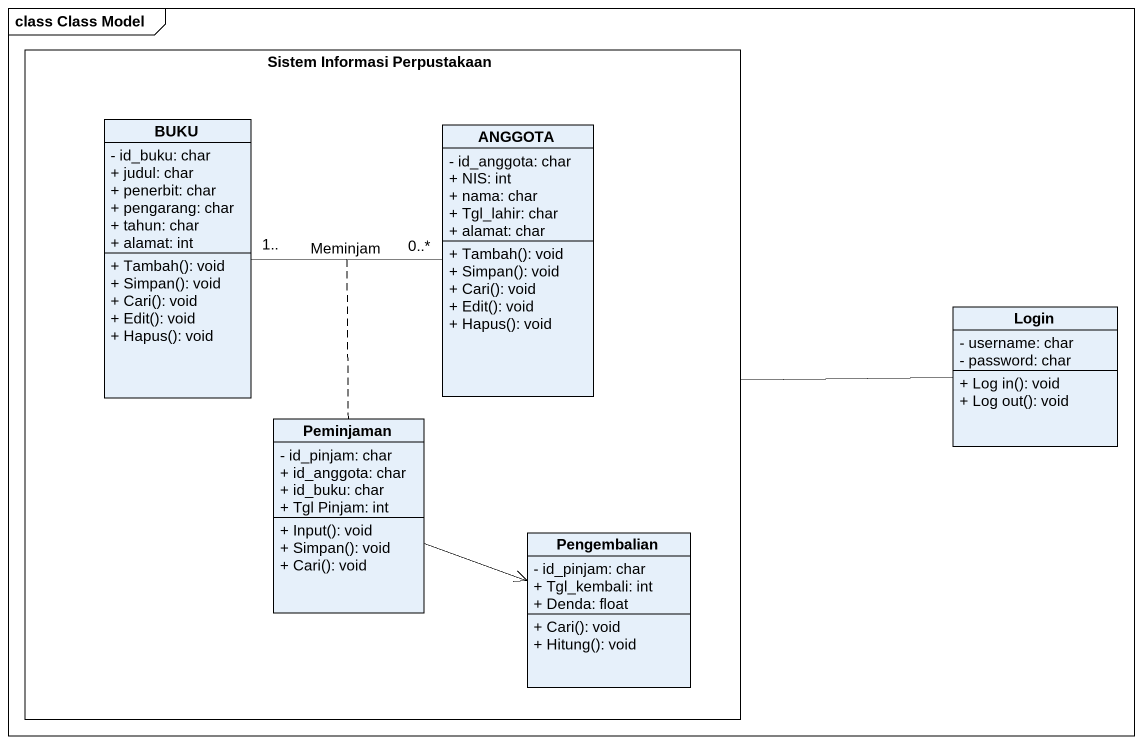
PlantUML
@startuml
mainframe class Class Model
hide circle
hide empty members
skinparam classAttributeIconSize 0
rectangle "Sistem Informasi Perpustakaan" as Sistem_Informasi {
  class BUKU {
    - id_buku: char
    + judul: char
    + penerbit: char
    + pengarang: char
    + tahun: char
    + alamat: int
    + Tambah(): void
    + Simpan(): void
    + Cari(): void
    + Edit(): void
    + Hapus(): void
  }
  class ANGGOTA {
    - id_anggota: char
    + NIS: int
    + nama: char
    + Tgl_lahir: char
    + alamat: char
    + Tambah(): void
    + Simpan(): void
    + Cari(): void
    + Edit(): void
    + Hapus(): void
  }
  class Peminjaman {
    - id_pinjam: char
    + id_anggota: char
    + id_buku: char
    + Tgl Pinjam: int
    + Input(): void
    + Simpan(): void
    + Cari(): void
  }
  class Pengembalian {
    - id_pinjam: char
    + Tgl_kembali: int
    + Denda: float
    + Cari(): void
    + Hitung(): void
  }
}
class Login {
  - username: char
  - password: char
  + Log in(): void
  + Log out(): void
}
ANGGOTA "0..*" -left- "1.." BUKU : Meminjam
(ANGGOTA, BUKU) .. Peminjaman
Login -left- Sistem_Informasi
Peminjaman -right-> Pengembalian
@enduml
